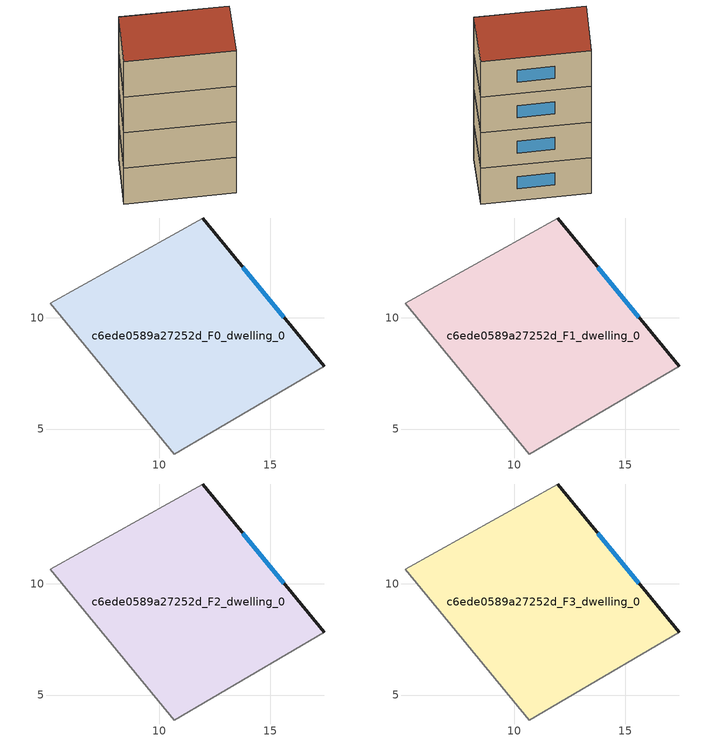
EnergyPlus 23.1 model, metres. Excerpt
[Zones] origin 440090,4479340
c6ede0589a27252d_F0_dwelling_0
 floor ground (EU_floor_Construction): 11.96,14.48 17.41,7.81 10.68,3.88 5.12,10.66 z0
 wall outside (EU_wall_Construction): 17.41,7.81 11.96,14.48 z0:3
 wall adiabatic (EU_wall_Construction): 11.96,14.48 5.12,10.66 10.68,3.88 17.41,7.81 z0:3
 window (EU_Window_Construction): 15.6,10.02 13.77,12.27 z0.99:2.01
c6ede0589a27252d_F1_dwelling_0
 floor to c6ede0589a27252d_F0_dwelling_0 (EU_floor_Construction): 11.96,14.48 17.41,7.81 10.68,3.88 5.12,10.66 z3
 wall outside (EU_wall_Construction): 17.41,7.81 11.96,14.48 z3:6
 wall adiabatic (EU_wall_Construction): 11.96,14.48 5.12,10.66 10.68,3.88 17.41,7.81 z3:6
 window (EU_Window_Construction): 15.6,10.02 13.77,12.27 z3.99:5.01
c6ede0589a27252d_F2_dwelling_0
 floor to c6ede0589a27252d_F1_dwelling_0 (EU_floor_Construction): 11.96,14.48 17.41,7.81 10.68,3.88 5.12,10.66 z6
 wall outside (EU_wall_Construction): 17.41,7.81 11.96,14.48 z6:9
 wall adiabatic (EU_wall_Construction): 11.96,14.48 5.12,10.66 10.68,3.88 17.41,7.81 z6:9
 window (EU_Window_Construction): 15.6,10.02 13.77,12.27 z6.99:8.01
c6ede0589a27252d_F3_dwelling_0
 floor to c6ede0589a27252d_F2_dwelling_0 (EU_floor_Construction): 11.96,14.48 17.41,7.81 10.68,3.88 5.12,10.66 z9
 wall outside (EU_wall_Construction): 17.41,7.81 11.96,14.48 z9:12
 wall adiabatic (EU_wall_Construction): 11.96,14.48 5.12,10.66 10.68,3.88 17.41,7.81 z9:12
 window (EU_Window_Construction): 15.6,10.02 13.77,12.27 z9.99:11.01
 roof outside (EU_roof_Construction): 17.41,7.81 11.96,14.48 5.12,10.66 10.68,3.88 z12
[Building]
EU S2 Campaign: North Axis=0; Terrain=City; Solar Distribution=FullExterior
[Site:Location]
Madrid: Latitude=40.5; Longitude=-3.5; Time Zone=1; Elevation=609
[SizingPeriod:WeatherFileDays]
AnnualSizingPeriod: Begin Month=1; Begin Day of Month=1; End Month=12; End Day of Month=31; Day of Week for Start Day=Monday; Use Weather File Daylight Saving Period=No; Use Weather File Rain and Snow Indicators=No
[MATERIAL]
EU_InternalMass_Material: Roughness=MediumRough; Thickness=0.1; Conductivity=1; Density=1800; Specific Heat=900; Thermal Absorptance=0.9; Solar Absorptance=0.7; Visible Absorptance=0.7
[MATERIAL:NOMASS] Roughness=MediumRough; Thermal Absorptance=0.9; Solar Absorptance=0.7; Visible Absorptance=0.7
Name | Thermal Resistance
EU_wall_NoMass | 0.609216
EU_roof_NoMass | 0.513268
EU_floor_NoMass | 0.568163
[WINDOWMATERIAL:SIMPLEGLAZINGSYSTEM]
EU_Window_SimpleGlazing: UFactor=5.50606; Solar Heat Gain Coefficient=0.85; Visible Transmittance=0.85
[CONSTRUCTION]
EU_wall_Construction: EU_wall_NoMass
EU_roof_Construction: EU_roof_NoMass
EU_floor_Construction: EU_floor_NoMass
EU_Window_Construction: EU_Window_SimpleGlazing
EU_InternalMass_Construction: EU_InternalMass_Material
[ZONE] Type=1; Multiplier=1; Ceiling Height=autocalculate; Volume=200.906; Floor Area=autocalculate; Part of Total Floor Area=Yes
c6ede0589a27252d_F0_dwelling_0; c6ede0589a27252d_F1_dwelling_0; c6ede0589a27252d_F2_dwelling_0; c6ede0589a27252d_F3_dwelling_0
[INTERNALMASS] Construction=EU_InternalMass_Construction; Surface Area=66.9686
Name | Zone or ZoneList
c6ede0589a27252d_F0_dwelling_0_EU_InternalMass | c6ede0589a27252d_F0_dwelling_0
c6ede0589a27252d_F1_dwelling_0_EU_InternalMass | c6ede0589a27252d_F1_dwelling_0
c6ede0589a27252d_F2_dwelling_0_EU_InternalMass | c6ede0589a27252d_F2_dwelling_0
c6ede0589a27252d_F3_dwelling_0_EU_InternalMass | c6ede0589a27252d_F3_dwelling_0
[OTHEREQUIPMENT] Fuel Type=Electricity; Design Level Calculation Method=Watts/Area; Power per Zone Floor Area=1; Fraction Latent=0; Fraction Radiant=0; Fraction Lost=0; Carbon Dioxide Generation Rate=0; EndUse Subcategory=EU_Step8_InternalGains
Name | Zone or ZoneList or Space or SpaceList | Schedule
EU_Step8_InternalGain_c6ede0589a27252d_F0_dwelling_0_f000 | c6ede0589a27252d_F0_dwelling_0 | EU_Step8_GainSchedule_c6ede0589a27252d_F0_dwelling_0_f000
EU_Step8_InternalGain_c6ede0589a27252d_F1_dwelling_0_f000 | c6ede0589a27252d_F1_dwelling_0 | EU_Step8_GainSchedule_c6ede0589a27252d_F1_dwelling_0_f000
EU_Step8_InternalGain_c6ede0589a27252d_F2_dwelling_0_f000 | c6ede0589a27252d_F2_dwelling_0 | EU_Step8_GainSchedule_c6ede0589a27252d_F2_dwelling_0_f000
EU_Step8_InternalGain_c6ede0589a27252d_F3_dwelling_0_f000 | c6ede0589a27252d_F3_dwelling_0 | EU_Step8_GainSchedule_c6ede0589a27252d_F3_dwelling_0_f000
[ZONEVENTILATION:DESIGNFLOWRATE] Schedule=EU_AlwaysOn; Design Flow Rate Calculation Method=AirChanges/Hour; Air Changes per Hour=0.752966; Ventilation Type=Natural; Fan Pressure Rise=0; Fan Total Efficiency=1; Constant Term Coefficient=1; Temperature Term Coefficient=0; Velocity Term Coefficient=0; Velocity Squared Term Coefficient=0; Minimum Indoor Temperature=-100; Maximum Indoor Temperature=100; Delta Temperature=-100; Minimum Outdoor Temperature=-100; Maximum Outdoor Temperature=100; Maximum Wind Speed=40
Name | Zone or ZoneList or Space or SpaceList
EU_ConstantAir_c6ede0589a27252d_F0_dwelling_0 | c6ede0589a27252d_F0_dwelling_0
EU_ConstantAir_c6ede0589a27252d_F1_dwelling_0 | c6ede0589a27252d_F1_dwelling_0
EU_ConstantAir_c6ede0589a27252d_F2_dwelling_0 | c6ede0589a27252d_F2_dwelling_0
EU_ConstantAir_c6ede0589a27252d_F3_dwelling_0 | c6ede0589a27252d_F3_dwelling_0
[HVACTEMPLATE:THERMOSTAT] Constant Heating Setpoint=20; Constant Cooling Setpoint=50
EU_HeatOnly_c6ede0589a27252d_F0_dwelling_0; EU_HeatOnly_c6ede0589a27252d_F1_dwelling_0; EU_HeatOnly_c6ede0589a27252d_F2_dwelling_0; EU_HeatOnly_c6ede0589a27252d_F3_dwelling_0
[HVACTEMPLATE:ZONE:IDEALLOADSAIRSYSTEM] System Availability Schedule=EU_AlwaysOn; Maximum Heating Supply Air Temperature=50; Minimum Cooling Supply Air Temperature=13; Maximum Heating Supply Air Humidity Ratio=0.0156; Minimum Cooling Supply Air Humidity Ratio=0.0077; Heating Limit=NoLimit; Cooling Limit=NoLimit; Heating Availability Schedule=EU_AlwaysOn; Cooling Availability Schedule=EU_CoolingOff; Dehumidification Control Type=ConstantSensibleHeatRatio; Cooling Sensible Heat Ratio=0.7; Dehumidification Setpoint=60; Humidification Control Type=None; Humidification Setpoint=30; Outdoor Air Method=None; Outdoor Air Flow Rate per Person=0.00944; Outdoor Air Flow Rate per Zone Floor Area=0; Outdoor Air Flow Rate per Zone=0; Demand Controlled Ventilation Type=None; Outdoor Air Economizer Type=NoEconomizer; Heat Recovery Type=None; Sensible Heat Recovery Effectiveness=0.7; Latent Heat Recovery Effectiveness=0.65
Name | Template Thermostat
c6ede0589a27252d_F0_dwelling_0 | EU_HeatOnly_c6ede0589a27252d_F0_dwelling_0
c6ede0589a27252d_F1_dwelling_0 | EU_HeatOnly_c6ede0589a27252d_F1_dwelling_0
c6ede0589a27252d_F2_dwelling_0 | EU_HeatOnly_c6ede0589a27252d_F2_dwelling_0
c6ede0589a27252d_F3_dwelling_0 | EU_HeatOnly_c6ede0589a27252d_F3_dwelling_0
[SIZING:ZONE] Zone Cooling Design Supply Air Temperature Input Method=SupplyAirTemperature; Zone Cooling Design Supply Air Temperature=13; Zone Heating Design Supply Air Temperature Input Method=SupplyAirTemperature; Zone Heating Design Supply Air Temperature=50; Zone Cooling Design Supply Air Humidity Ratio=0.008; Zone Heating Design Supply Air Humidity Ratio=0.008; Cooling Design Air Flow Method=DesignDay; Cooling Design Air Flow Rate=0; Cooling Minimum Air Flow per Zone Floor Area=0.000762; Cooling Minimum Air Flow=0; Cooling Minimum Air Flow Fraction=0.2; Heating Design Air Flow Method=DesignDay; Heating Design Air Flow Rate=0; Heating Maximum Air Flow per Zone Floor Area=0.002032; Heating Maximum Air Flow=0.141576; Heating Maximum Air Flow Fraction=0.3; Account for Dedicated Outdoor Air System=No; Dedicated Outdoor Air System Control Strategy=NeutralSupplyAir; Dedicated Outdoor Air Low Setpoint Temperature for Design=autosize; Dedicated Outdoor Air High Setpoint Temperature for Design=autosize; Zone Load Sizing Method=Sensible Load Only No Latent Load; Zone Latent Cooling Design Supply Air Humidity Ratio Input Method=HumidityRatioDifference; Zone Cooling Design Supply Air Humidity Ratio Difference=0.005; Zone Latent Heating Design Supply Air Humidity Ratio Input Method=HumidityRatioDifference; Zone Humidification Design Supply Air Humidity Ratio Difference=0.005
c6ede0589a27252d_F0_dwelling_0; c6ede0589a27252d_F1_dwelling_0; c6ede0589a27252d_F2_dwelling_0; c6ede0589a27252d_F3_dwelling_0
[SCHEDULE:CONSTANT]
Name | Hourly Value
EU_AlwaysOn | 1
EU_CoolingOff | 0
[SCHEDULE:FILE] Column Number=1; Rows to Skip at Top=0; Number of Hours of Data=8760; Column Separator=Comma; Interpolate to Timestep=No; Minutes per Item=60; Adjust Schedule for Daylight Savings=Yes
Name | File
EU_Step8_GainSchedule_c6ede0589a27252d_F0_dwelling_0_f000 | ../../schedules/c6ede0589a27252d/c6ede0589a27252d_F0_dwelling_0_f000_gain.csv
EU_Step8_GainSchedule_c6ede0589a27252d_F1_dwelling_0_f000 | ../../schedules/c6ede0589a27252d/c6ede0589a27252d_F1_dwelling_0_f000_gain.csv
EU_Step8_GainSchedule_c6ede0589a27252d_F2_dwelling_0_f000 | ../../schedules/c6ede0589a27252d/c6ede0589a27252d_F2_dwelling_0_f000_gain.csv
EU_Step8_GainSchedule_c6ede0589a27252d_F3_dwelling_0_f000 | ../../schedules/c6ede0589a27252d/c6ede0589a27252d_F3_dwelling_0_f000_gain.csv
